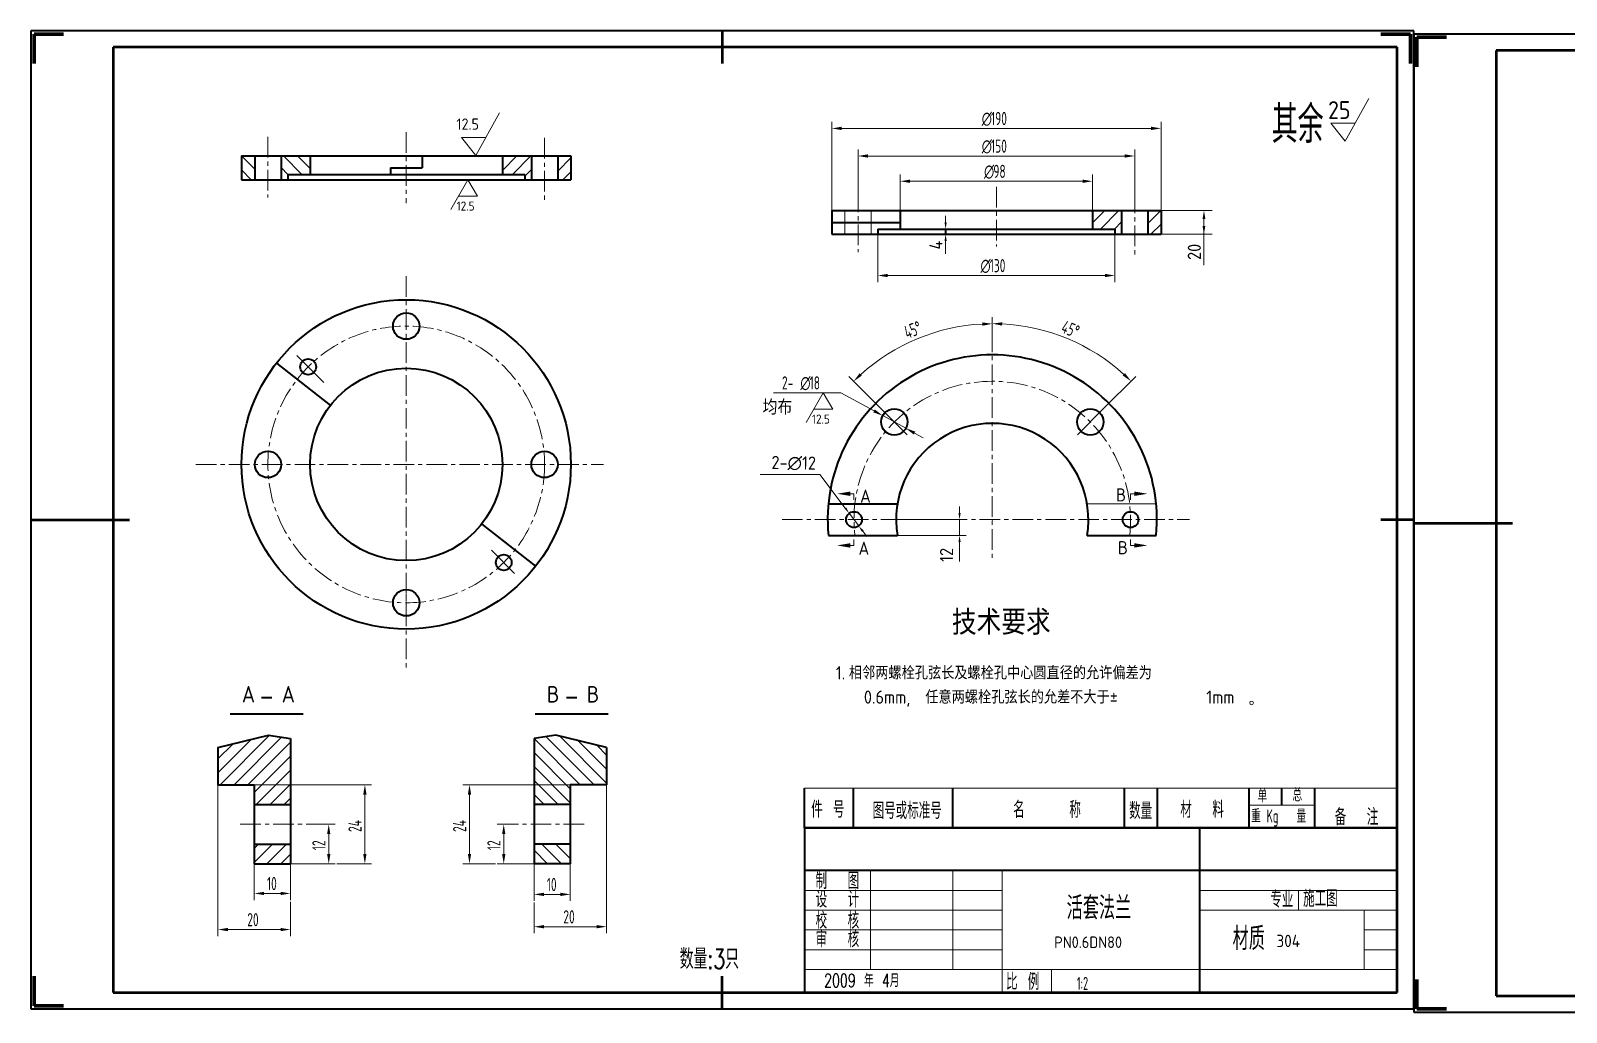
# Model space of a CAD drawing. Extents: x 2514 to 4956, y -860 to 401.
# Drawn here: x 3607.5 to 4073.9, y -834.4 to -536.4 of the extents above; entities that cross this region are included whole.
import ezdxf

# ---------------------------------------------------------------- set-up
doc = ezdxf.new("R2010")
doc.units = 0
doc.header["$LTSCALE"] = 5
doc.header["$MEASUREMENT"] = 0
doc.linetypes.add('CENTER', pattern=[2, 1.25, -0.25, 0.25, -0.25])
doc.linetypes.add('DASHDOT2', pattern=[12.7, 6.35, -3.175, 0, -3.175])
doc.layers.get('0').update_dxf_attribs({"linetype": 'CONTINUOUS', "lineweight": 18})
for name, color, linetype, lineweight in [('1', 1, 'CONTINUOUS', 40), ('10', 7, 'CONTINUOUS', 18), ('中心线', 3, 'CENTER', 18), ('图框_内框线', 5, 'CONTINUOUS', 50), ('图框_外框线', 7, 'CONTINUOUS', 35), ('图框_角线', 5, 'CONTINUOUS', 200), ('实线', 7, 'CONTINUOUS', 35), ('细线', 7, 'CONTINUOUS', 18), ('虚线', 5, 'DASHDOT2', 18)]:
    doc.layers.add(name, color=color, linetype=linetype, lineweight=lineweight)
doc.styles.add('HZ', font='txt', dxfattribs={"width": 0.5, "bigfont": 'hztxt'})
doc.styles.get("Standard").update_dxf_attribs({"font": 'isocp.shx', "width": 0.707, "bigfont": 'hztxt.shx'})

msp = doc.modelspace()

# ---------------------------------------------------------------- linework, layer by layer
for p, q in [((4006.71487, -569.99457), (4013.91502, -557.03849)), ((4002.3948, -564.47624), (4006.71487, -569.99457)), ((4022.50773, -766.4166), (3842.50773, -766.4166)), ((3977.50773, -771.53498), (3997.50773, -771.53498)), ((3842.50773, -778.4166), (4022.50773, -778.4166)), ((3862.50773, -791.4166), (3862.50773, -821.4166)), ((3887.50773, -791.4166), (3887.50773, -821.4166)), ((3902.50773, -791.4166), (3902.50773, -828.4166)), ((3902.50773, -797.4166), (3842.50773, -797.4166)), ((4022.50773, -797.4166), (3962.50773, -797.4166)), ((4022.50773, -797.4166), (3962.50773, -797.4166)), ((3992.50773, -797.4166), (3992.50773, -803.4166)), ((3902.50773, -803.4166), (3842.50773, -803.4166)), ((4022.50773, -803.4166), (3962.50773, -803.4166)), ((4022.50773, -803.4166), (3962.50773, -803.4166)), ((4012.50773, -821.4166), (4012.50773, -803.4166)), ((3902.50773, -809.4166), (3842.50773, -809.4166)), ((4022.50773, -809.4166), (4012.50773, -809.4166)), ((3842.50773, -815.4166), (3902.50773, -815.4166)), ((4022.50773, -815.4166), (4012.50773, -815.4166)), ((3962.50773, -818.4166), (3962.50773, -828.4166)), ((4022.50773, -821.4166), (3842.50773, -821.4166)), ((3917.50773, -821.4166), (3917.50773, -828.4166))]:
    msp.add_line(p, q)
at = {"layer": '1'}
for p, q in [((3842.50773, -778.4166), (3842.50773, -766.4166)), ((3857.3865, -778.4166), (3857.3865, -766.4166)), ((3887.50773, -778.4166), (3887.50773, -766.4166)), ((3939.66528, -778.4166), (3939.66528, -766.4166)), ((3949.66528, -778.4166), (3949.66528, -766.4166)), ((3977.50773, -778.4166), (3977.50773, -766.4166)), ((3987.50773, -771.53498), (3987.50773, -766.4166)), ((3997.50773, -778.4166), (3997.50773, -766.4166)), ((4022.50773, -778.4166), (3842.50773, -778.4166)), ((3842.50773, -778.4166), (4022.50773, -778.4166)), ((3962.50773, -778.4166), (3962.50773, -828.4166)), ((4022.50773, -791.4166), (3842.50773, -791.4166))]:
    msp.add_line(p, q, dxfattribs=at)
at = {"layer": '1', "color": 1}
for p, q in [((4022.50773, -778.4166), (3842.50773, -778.4166)), ((3842.50773, -778.4166), (3842.50773, -828.4166)), ((4022.50773, -828.4166), (3842.50773, -828.4166))]:
    msp.add_line(p, q, dxfattribs=at)
at = {"layer": '10'}
msp.add_line((4002.3948, -564.47624), (4009.7816, -564.47624), dxfattribs=at)
at = {"layer": '中心线'}
for p, q in [((3679.54731, -568.67006), (3679.54731, -587.09645)), ((3721.54731, -567.23063), (3721.54731, -588.74882)), ((3763.54731, -568.98237), (3763.54731, -587.72107)), ((3858.78017, -585.25771), (3858.78017, -603.6841)), ((3900.78017, -583.81828), (3900.78017, -601.90829)), ((3942.78017, -585.57002), (3942.78017, -604.30872)), ((3721.54731, -610.9745), (3721.54731, -729.95238)), ((3899.53101, -627.71861), (3899.53101, -696.80008)), ((3657.69063, -668.09362), (3781.41787, -668.09362)), ((3835.67433, -684.83773), (3959.40157, -684.83773)), ((3721.54731, -716.13887), (3721.54731, -703.9125)), ((3671.15982, -777.33582), (3691.55218, -777.33582)), ((3775.59921, -777.33582), (3755.20684, -777.33582))]:
    msp.add_line(p, q, dxfattribs=at)
msp.add_circle((3721.54731, -668.09362), 42, dxfattribs=at)
msp.add_arc((3899.53101, -684.83773), 42, 353.4375721, 186.5624279, dxfattribs=at)
at = {"layer": '图框_内框线'}
for p, q in [((3817.50773, -536.4166), (3817.50773, -546.4166)), ((3632.50773, -541.4166), (3632.50773, -828.4166)), ((4022.50773, -541.4166), (3632.50773, -541.4166)), ((4022.50773, -828.4166), (4022.50773, -541.4166)), ((4052.50773, -542.4166), (4052.50773, -829.4166)), ((4442.50773, -542.4166), (4052.50773, -542.4166)), ((3607.50773, -684.9166), (3637.50773, -684.9166)), ((4027.50773, -684.9166), (4017.50773, -684.9166)), ((4027.50773, -685.9166), (4057.50773, -685.9166)), ((3817.50773, -833.4166), (3817.50773, -823.4166)), ((3632.50773, -828.4166), (4022.50773, -828.4166)), ((4052.50773, -829.4166), (4442.50773, -829.4166))]:
    msp.add_line(p, q, dxfattribs=at)
at = {"layer": '图框_外框线'}
for p, q in [((3607.50773, -536.4166), (3607.50773, -833.4166)), ((4027.50773, -536.4166), (3607.50773, -536.4166)), ((4027.50773, -833.4166), (4027.50773, -536.4166)), ((4027.50773, -537.4166), (4027.50773, -834.4166)), ((4447.50773, -537.4166), (4027.50773, -537.4166)), ((3607.50773, -833.4166), (4027.50773, -833.4166)), ((4027.50773, -834.4166), (4447.50773, -834.4166))]:
    msp.add_line(p, q, dxfattribs=at)
at = {"layer": '图框_角线'}
for p, q in [((3608.50773, -537.4166), (3617.50773, -537.4166)), ((3608.50773, -546.4166), (3608.50773, -537.4166)), ((4017.50773, -537.4166), (4026.50773, -537.4166)), ((4026.50773, -537.4166), (4026.50773, -546.4166)), ((4028.50773, -538.4166), (4037.50773, -538.4166)), ((4028.50773, -547.4166), (4028.50773, -538.4166)), ((3608.50773, -832.4166), (3608.50773, -823.4166)), ((4028.50773, -833.4166), (4028.50773, -824.4166)), ((3617.50773, -832.4166), (3608.50773, -832.4166)), ((4037.50773, -833.4166), (4028.50773, -833.4166))]:
    msp.add_line(p, q, dxfattribs=at)
at = {"layer": '实线'}
for p, q in [((3671.54731, -574.4425), (3771.54731, -574.4425)), ((3671.54731, -574.4425), (3671.54731, -581.6425)), ((3675.54731, -574.4425), (3675.54731, -581.6425)), ((3683.54731, -574.4425), (3683.54731, -581.6425)), ((3692.34731, -574.4425), (3692.34731, -580.0425)), ((3716.74731, -578.0425), (3726.34731, -578.0425)), ((3716.74731, -578.0425), (3716.74731, -580.0425)), ((3726.34731, -574.4425), (3726.34731, -578.0425)), ((3750.74731, -574.4425), (3750.74731, -580.0425)), ((3759.54731, -574.4425), (3759.54731, -581.6425)), ((3767.54731, -574.4425), (3767.54731, -581.6425)), ((3771.54731, -574.4425), (3771.54731, -581.6425)), ((3671.54731, -581.6425), (3771.54731, -581.6425)), ((3685.54731, -580.0425), (3757.54731, -580.0425)), ((3685.54731, -580.0425), (3685.54731, -581.6425)), ((3757.54731, -580.0425), (3757.54731, -581.6425)), ((3850.78017, -591.03015), (3950.78017, -591.03015)), ((3850.78017, -591.03015), (3850.78017, -598.23015)), ((3871.58017, -591.03015), (3871.58017, -596.63015)), ((3929.98017, -591.03015), (3929.98017, -596.63015)), ((3938.78017, -591.03015), (3938.78017, -598.23015)), ((3946.78017, -591.03015), (3946.78017, -598.23015)), ((3950.78017, -591.03015), (3950.78017, -598.23015)), ((3850.78017, -594.63015), (3871.58017, -594.63015)), ((3864.78017, -596.63015), (3936.78017, -596.63015)), ((3864.78017, -596.63015), (3864.78017, -598.23015)), ((3872.38017, -596.63015), (3887.3585, -596.63015)), ((3885.3585, -596.63015), (3885.3585, -598.23015)), ((3936.78017, -596.63015), (3936.78017, -598.23015)), ((3850.78017, -598.23015), (3950.78017, -598.23015)), ((3865.58017, -598.23015), (3887.3585, -598.23015)), ((3682.13375, -637.32722), (3698.50425, -650.1588)), ((3849.76194, -680.03773), (3870.72823, -680.03773)), ((3744.46716, -686.18562), (3760.83766, -699.01721)), ((3849.76194, -689.63773), (3870.72823, -689.63773)), ((3928.33378, -689.63773), (3949.30007, -689.63773)), ((3677.55289, -738.88636), (3680.71274, -738.88636)), ((3770.17756, -738.88636), (3773.33741, -738.88636)), ((3668.08437, -743.81521), (3690.21138, -743.81521)), ((3760.70904, -743.81521), (3782.83606, -743.81521)), ((3664.38479, -754.07982), (3679.72461, -750.33365)), ((3679.72461, -750.33365), (3686.38479, -751.32465)), ((3767.03441, -750.33365), (3760.37424, -751.32465)), ((3782.37424, -754.07982), (3767.03441, -750.33365)), ((3664.38479, -754.07982), (3664.38479, -765.33582)), ((3686.38479, -751.32465), (3686.38479, -789.33582)), ((3760.37424, -751.32465), (3760.37424, -789.33582)), ((3782.37424, -754.07982), (3782.37424, -765.33582)), ((3664.38479, -765.33582), (3675.38479, -765.33582)), ((3675.38479, -765.33582), (3675.38479, -789.33582)), ((3771.37424, -765.33582), (3771.37424, -789.33582)), ((3782.37424, -765.33582), (3771.37424, -765.33582)), ((3675.38479, -771.33582), (3686.38479, -771.33582)), ((3771.37424, -771.33582), (3760.37424, -771.33582)), ((3675.38479, -783.33582), (3686.38479, -783.33582)), ((3771.37424, -783.33582), (3760.37424, -783.33582)), ((3675.38479, -789.33582), (3686.38479, -789.33582)), ((3771.37424, -789.33582), (3760.37424, -789.33582))]:
    msp.add_line(p, q, dxfattribs=at)
for centre, radius in [((3721.54731, -668.09362), 50), ((3721.54731, -626.09362), 4), ((3691.768, -638.47618), 2.4), ((3721.54731, -668.09362), 29.2), ((3869.76998, -655.20192), 4), ((3929.29203, -655.20192), 4), ((3679.54731, -668.09362), 4), ((3763.54731, -668.09362), 4), ((3857.53101, -684.83773), 2.4), ((3941.53101, -684.83773), 2.4), ((3751.16474, -697.87293), 2.4), ((3721.54731, -710.09362), 4)]:
    msp.add_circle(centre, radius, dxfattribs=at)
for radius, start, end in [(50, 354.4911213, 185.5088787), (29.2, 350.5385738, 189.4614262)]:
    msp.add_arc((3899.53101, -684.83773), radius, start, end, dxfattribs=at)
at = {"layer": '细线'}
for p, q in [((3742.67966, -574.32317), (3749.87981, -561.36709)), ((3850.78017, -591.03015), (3850.78017, -564.07249)), ((3950.78017, -591.03015), (3950.78017, -564.07249)), ((3738.35959, -568.80484), (3742.67966, -574.32317)), ((3738.35959, -568.80484), (3745.74639, -568.80484)), ((3853.78017, -566.07249), (3947.78017, -566.07249)), ((3858.78017, -585.25771), (3858.78017, -572.4536)), ((3942.78017, -585.57002), (3942.78017, -572.4536)), ((3675.54731, -578.44588), (3671.54731, -574.44588)), ((3685.62921, -580.0425), (3683.54731, -577.9606)), ((3689.87185, -580.0425), (3684.27185, -574.4425)), ((3692.34731, -578.27532), (3688.51449, -574.4425)), ((3750.74731, -574.59768), (3750.90249, -574.4425)), ((3750.74731, -578.84032), (3755.14513, -574.4425)), ((3753.78777, -580.0425), (3759.38777, -574.4425)), ((3767.54731, -574.76825), (3767.87305, -574.4425)), ((3767.54731, -579.01089), (3771.54731, -575.01089)), ((3861.78017, -574.4536), (3939.78017, -574.4536)), ((3674.50128, -581.6425), (3671.54731, -578.68852)), ((3740.30835, -581.66406), (3735.08733, -590.70714)), ((3740.30835, -581.66406), (3743.15969, -586.60273)), ((3757.54731, -580.52561), (3759.54731, -578.52561)), ((3769.15833, -581.6425), (3771.54731, -579.25353)), ((3871.58017, -591.03015), (3871.58017, -580.11632)), ((3874.58017, -582.11632), (3926.98017, -582.11632)), ((3929.98017, -591.03015), (3929.98017, -580.11632)), ((3737.45701, -586.60273), (3743.15969, -586.60273)), ((3929.98017, -594.76893), (3933.71895, -591.03015)), ((3932.36159, -596.63015), (3937.96159, -591.03015)), ((3946.78017, -594.9395), (3950.68952, -591.03015)), ((3950.78017, -591.03015), (3966.31884, -591.03015)), ((3885.3585, -594.63015), (3885.3585, -592.63015)), ((3936.60423, -596.63015), (3938.78017, -594.45422)), ((3947.73216, -598.23015), (3950.78017, -595.18214)), ((3963.81884, -593.53015), (3963.81884, -607.64353)), ((3864.78017, -598.23015), (3864.78017, -612.74128)), ((3885.3585, -600.23015), (3885.3585, -604.17293)), ((3936.78017, -598.23015), (3936.78017, -612.74128)), ((3950.78017, -598.23015), (3966.31884, -598.23015)), ((3867.78017, -610.74128), (3933.78017, -610.74128)), ((3899.53101, -627.71861), (3899.53101, -623.35425)), ((3899.53101, -627.71861), (3899.53101, -623.39497)), ((3696.52399, -643.23217), (3688.27817, -634.98636)), ((3866.02376, -651.4557), (3855.99587, -641.42781)), ((3933.03825, -651.4557), (3943.09493, -641.39902)), ((3833.05904, -646.33575), (3853.55904, -646.33575)), ((3848.20681, -646.32966), (3842.98578, -655.37273)), ((3848.20681, -646.32966), (3851.05815, -651.26833)), ((3853.55904, -646.33575), (3863.62851, -651.843)), ((3845.35547, -651.26833), (3851.05815, -651.26833)), ((3873.65994, -659.09188), (3866.02376, -651.4557)), ((3925.40207, -659.09188), (3933.03825, -651.4557)), ((3873.27939, -657.1213), (3866.26057, -653.28253)), ((3875.91145, -658.56084), (3878.5435, -660.00038)), ((3847.20497, -671.17908), (3829.07396, -671.17908)), ((3854.87753, -681.32788), (3847.20497, -671.17908)), ((3857.53101, -676.98664), (3855.54171, -676.98664)), ((3857.53101, -678.79295), (3857.53101, -676.98664)), ((3889.5949, -682.83773), (3889.5949, -680.83773)), ((3941.53101, -676.98664), (3943.5203, -676.98664)), ((3941.53101, -678.79295), (3941.53101, -676.98664)), ((3858.97836, -686.7522), (3856.08366, -682.92327)), ((3870.33101, -684.83773), (3891.5949, -684.83773)), ((3889.5949, -684.83773), (3889.5949, -689.63773)), ((3899.61955, -685.05149), (3899.53101, -684.96295)), ((3860.18448, -688.34758), (3861.39061, -689.94297)), ((3870.72823, -689.63773), (3891.5949, -689.63773)), ((3754.45811, -701.1663), (3747.40191, -694.1101)), ((3857.53101, -692.68882), (3855.54171, -692.68882)), ((3857.53101, -690.88251), (3857.53101, -692.68882)), ((3889.5949, -691.63773), (3889.5949, -697.5906)), ((3941.53101, -690.88251), (3941.53101, -692.68882)), ((3941.53101, -692.68882), (3943.5203, -692.68882)), ((3665.00526, -765.33582), (3679.9708, -750.37028)), ((3778.65436, -765.33582), (3764.09026, -750.77172)), ((3782.37424, -764.81305), (3768.17285, -750.61167)), ((3664.38479, -761.71365), (3674.48528, -751.61316)), ((3664.38479, -757.471), (3668.87174, -752.98405)), ((3669.2479, -765.33582), (3683.66392, -750.91979)), ((3673.49054, -765.33582), (3686.38479, -752.44157)), ((3774.41172, -765.33582), (3760.39714, -751.32124)), ((3782.37424, -760.57041), (3773.78639, -751.98256)), ((3782.37424, -756.32777), (3779.39992, -753.35346)), ((3675.38479, -767.68421), (3686.38479, -756.68421)), ((3771.37424, -766.54097), (3760.37424, -755.54097)), ((3771.37424, -770.78361), (3760.37424, -759.78361)), ((3675.97582, -771.33582), (3686.38479, -760.92685)), ((3767.6838, -771.33582), (3760.37424, -764.02626)), ((3664.38479, -765.33582), (3664.38479, -811.30401)), ((3675.38479, -765.33582), (3710.99211, -765.33582)), ((3680.21846, -771.33582), (3686.38479, -765.16949)), ((3684.4611, -771.33582), (3686.38479, -769.41213)), ((3708.99211, -786.33582), (3708.99211, -768.33582)), ((3771.37424, -765.33582), (3738.76476, -765.33582)), ((3740.76476, -768.33582), (3740.76476, -786.33582)), ((3763.44116, -771.33582), (3760.37424, -768.2689)), ((3782.37424, -765.33582), (3782.37424, -810.43831)), ((3691.55218, -777.33582), (3700.01611, -777.33582)), ((3755.20684, -777.33582), (3749.16308, -777.33582)), ((3675.38479, -784.65477), (3676.70374, -783.33582)), ((3675.38479, -788.89741), (3680.94639, -783.33582)), ((3679.18903, -789.33582), (3685.18903, -783.33582)), ((3698.01611, -786.33582), (3698.01611, -780.33582)), ((3751.16308, -786.33582), (3751.16308, -780.33582)), ((3768.71323, -789.33582), (3762.71323, -783.33582)), ((3771.37424, -787.75418), (3766.95587, -783.33582)), ((3771.37424, -783.51154), (3771.19851, -783.33582)), ((3683.43167, -789.33582), (3686.38479, -786.38269)), ((3764.47059, -789.33582), (3760.37424, -785.23946)), ((3675.38479, -789.33582), (3675.38479, -800.33842)), ((3686.38479, -789.33582), (3686.38479, -800.33842)), ((3686.38479, -789.33582), (3700.01611, -789.33582)), ((3700.51611, -789.33582), (3710.99211, -789.33582)), ((3748.66308, -789.33582), (3738.76476, -789.33582)), ((3760.37424, -789.33582), (3749.16308, -789.33582)), ((3760.37424, -789.33582), (3760.37424, -800.62699)), ((3771.37424, -789.33582), (3771.37424, -800.62699)), ((3678.38479, -798.33842), (3683.38479, -798.33842)), ((3686.38479, -800.83842), (3686.38479, -811.30401)), ((3760.37424, -801.12699), (3760.37424, -810.43831)), ((3763.37424, -798.62699), (3768.37424, -798.62699)), ((3667.38479, -809.30401), (3683.38479, -809.30401)), ((3763.37424, -808.43831), (3779.37424, -808.43831))]:
    msp.add_line(p, q, dxfattribs=at)
msp.add_circle((3978.27263, -740.48136), 0.55135, dxfattribs=at)
for radius, start, end in [(59.56798, 92.8858712, 132.1141288), (59.6087, 47.8838995, 87.1161005)]:
    msp.add_arc((3899.53101, -684.96295), radius, start, end, dxfattribs=at)
for points in [[(3853.78017, -565.57249), (3853.78017, -566.57249), (3850.78017, -566.07249)], [(3947.78017, -565.57249), (3947.78017, -566.57249), (3950.78017, -566.07249)], [(3861.78017, -573.9536), (3861.78017, -574.9536), (3858.78017, -574.4536)], [(3939.78017, -573.9536), (3939.78017, -574.9536), (3942.78017, -574.4536)], [(3874.58017, -581.61632), (3874.58017, -582.61632), (3871.58017, -582.11632)], [(3926.98017, -581.61632), (3926.98017, -582.61632), (3929.98017, -582.11632)], [(3963.40217, -593.53015), (3964.2355, -593.53015), (3963.81884, -591.03015)], [(3885.02517, -594.63015), (3885.69183, -594.63015), (3885.3585, -596.63015)], [(3963.40217, -595.73015), (3964.2355, -595.73015), (3963.81884, -598.23015)], [(3885.02517, -600.23015), (3885.69183, -600.23015), (3885.3585, -598.23015)], [(3867.78017, -610.24128), (3867.78017, -611.24128), (3864.78017, -610.74128)], [(3933.78017, -610.24128), (3933.78017, -611.24128), (3936.78017, -610.74128)], [(3896.51937, -624.97067), (3896.54455, -625.97035), (3899.53101, -625.39497)], [(3902.51747, -625.92959), (3902.54264, -624.9299), (3899.53101, -625.35425)], [(3859.92869, -641.13714), (3859.23961, -640.41245), (3857.41009, -642.84203)], [(3939.85123, -640.38363), (3939.16214, -641.1083), (3941.68072, -642.81323)], [(3863.86843, -651.40432), (3863.38859, -652.28167), (3866.26057, -653.28253)], [(3876.15137, -658.12217), (3875.67152, -658.99952), (3873.27939, -657.1213)], [(3856.39367, -676.32324), (3856.39367, -677.65657), (3852.39367, -676.9899)], [(3942.66834, -676.32324), (3942.66834, -677.65657), (3946.66834, -676.9899)], [(3855.14343, -681.12686), (3854.61163, -681.5289), (3856.08366, -682.92327)], [(3889.26156, -682.83773), (3889.92823, -682.83773), (3889.5949, -684.83773)], [(3860.45038, -688.14656), (3859.91858, -688.54861), (3858.97836, -686.7522)], [(3889.26156, -691.63773), (3889.92823, -691.63773), (3889.5949, -689.63773)], [(3856.39367, -693.35222), (3856.39367, -692.01889), (3852.39367, -692.68556)], [(3942.66834, -693.35222), (3942.66834, -692.01889), (3946.66834, -692.68556)], [(3708.49211, -768.33582), (3709.49211, -768.33582), (3708.99211, -765.33582)], [(3740.26476, -768.33582), (3741.26476, -768.33582), (3740.76476, -765.33582)], [(3697.51611, -780.33582), (3698.51611, -780.33582), (3698.01611, -777.33582)], [(3750.66308, -780.33582), (3751.66308, -780.33582), (3751.16308, -777.33582)], [(3697.51611, -786.33582), (3698.51611, -786.33582), (3698.01611, -789.33582)], [(3708.49211, -786.33582), (3709.49211, -786.33582), (3708.99211, -789.33582)], [(3740.26476, -786.33582), (3741.26476, -786.33582), (3740.76476, -789.33582)], [(3750.66308, -786.33582), (3751.66308, -786.33582), (3751.16308, -789.33582)], [(3678.38479, -797.83842), (3678.38479, -798.83842), (3675.38479, -798.33842)], [(3683.38479, -797.83842), (3683.38479, -798.83842), (3686.38479, -798.33842)], [(3763.37424, -798.12699), (3763.37424, -799.12699), (3760.37424, -798.62699)], [(3768.37424, -798.12699), (3768.37424, -799.12699), (3771.37424, -798.62699)], [(3667.38479, -808.80401), (3667.38479, -809.80401), (3664.38479, -809.30401)], [(3683.38479, -808.80401), (3683.38479, -809.80401), (3686.38479, -809.30401)], [(3763.37424, -807.93831), (3763.37424, -808.93831), (3760.37424, -808.43831)], [(3779.37424, -807.93831), (3779.37424, -808.93831), (3782.37424, -808.43831)]]:
    msp.add_solid(points, dxfattribs=at)
at = {"layer": '虚线'}
for p, q in [((3854.78017, -591.03015), (3854.78017, -598.23015)), ((3862.78017, -591.03015), (3862.78017, -598.23015)), ((3928.33378, -680.03773), (3949.30007, -680.03773))]:
    msp.add_line(p, q, dxfattribs=at)

# ---------------------------------------------------------------- texts
at = {"style": 'HZ', "width": 0.7}
for s, height, p in [('其余', 11.25, (3984.39632, -570.48432)), ('单', 4, (3980.10015, -770.63899)), ('总', 4, (3990.68906, -770.41499)), ('件 号', 5, (3844.53656, -775.32348)), ('图号或标准号', 5, (3863.19874, -775.71282)), ('名    称', 5, (3905.86527, -775.39892)), ('数量', 5, (3941.07502, -775.75539)), ('材  料', 5, (3956.62253, -775.38175)), ('重    量', 4, (3978.11904, -776.82481)), ('备  注', 5, (4003.51514, -777.61242)), ('制  图', 5, (3845.87676, -797.01351)), ('设  计', 5, (3845.87676, -802.61827)), ('专业', 5, (3983.97635, -802.61827)), ('施工图', 5, (3993.9348, -802.39681)), ('活套法兰', 7, (3922.12778, -806.24513)), ('校  核', 5, (3845.87676, -809.0853)), ('审  核', 5, (3845.87676, -814.69006)), ('材质', 7, (3972.52463, -815.53235)), ('2009 年 4月', 4, (3848.46613, -826.77486)), ('比 例', 5, (3903.70597, -827.62412))]:
    msp.add_text(s, height=height, dxfattribs=at).set_placement(p)
at = {"width": 0.63}
for s, p in [('Kg', (3982.86621, -776.82481)), ('1:2', (3925.21968, -827.65798))]:
    msp.add_text(s, height=4, dxfattribs=at).set_placement(p)
at = {"layer": '1', "linetype": 'Continuous', "width": 0.7}
for s, p in [('∅', (3896.34683, -565.07249)), ('190', (3899.14683, -565.07249)), ('∅', (3896.34683, -573.4536)), ('150', (3899.14683, -573.4536)), ('∅', (3897.04683, -581.11632)), ('98', (3899.84683, -581.11632)), ('∅', (3895.96032, -609.74128)), ('130', (3898.76032, -609.74128)), ('2-', (3835.65904, -645.33575)), ('∅', (3841.25904, -645.33575)), ('18', (3844.05904, -645.33575)), ('10', (3679.25146, -797.33842)), ('10', (3764.2409, -797.62699)), ('20', (3673.28479, -808.30401)), ('20', (3769.27424, -807.43831))]:
    msp.add_text(s, height=4, dxfattribs=at).set_placement(p)
for s, rotation, p in [('45°', 22.5, (3873.76578, -630.07695)), ('45°', 337.5, (3920.13809, -627.8963)), ('24', 90, (3707.99211, -779.66915)), ('24', 90, (3739.76476, -779.66915)), ('12', 90, (3697.01611, -785.20248)), ('12', 90, (3750.16308, -785.20248))]:
    msp.add_text(s, height=4, rotation=rotation, dxfattribs=at).set_placement(p)
at = {"layer": '1', "style": 'HZ', "width": 0.7}
msp.add_text('数量:3只', height=6, dxfattribs=at).set_placement((3804.62663, -821.21934))
at = {"layer": '细线'}
for s, height, p in [('25', 5.4, (4001.49269, -563.20136)), ('12.5', 3.456, (3736.78749, -566.5047)), ('12.5', 2.7648, (3736.84421, -591.04059)), ('均布', 4.5, (3829.77078, -652.96958)), ('12.5', 2.7648, (3844.74267, -655.70618)), ('A', 4, (3859.40605, -679.70479)), ('B', 4, (3937.09475, -679.33009)), ('A', 4, (3858.91586, -695.53917)), ('B', 4, (3937.6712, -695.36428)), ('技术要求', 7.5, (3887.26024, -719.81385)), ('1.', 4, (3852.00283, -733.36406)), ('相邻两螺栓孔弦长及螺栓孔中心圆直径的允许偏差为', 4, (3856.00283, -733.36406)), ('A', 5, (3671.6161, -740.37359)), ('A', 5, (3683.72886, -740.37359)), ('B', 5, (3764.24078, -740.37359)), ('B', 5, (3776.35354, -740.37359)), ('0.6mm,', 4, (3860.53617, -740.71961)), ('任意两螺栓孔弦长的允差不大于±', 4, (3879.20283, -740.71961)), ('1mm', 4, (3964.53617, -740.71961)), ('PN0.6DN80', 3.5, (3918.34792, -814.8979)), ('304', 3.75, (3985.81725, -814.62893))]:
    msp.add_text(s, height=height, dxfattribs=at).set_placement(p)
for s, rotation, p in [('4', 90, (3884.43076, -602.84567)), ('20', 90, (3962.8912, -606.02084)), ('2-∅12', 359, (3832.43706, -669.47124)), ('12', 90, (3887.63772, -697.68915))]:
    msp.add_text(s, height=4, rotation=rotation, dxfattribs=at).set_placement(p)

doc.saveas('drawing.dxf')
